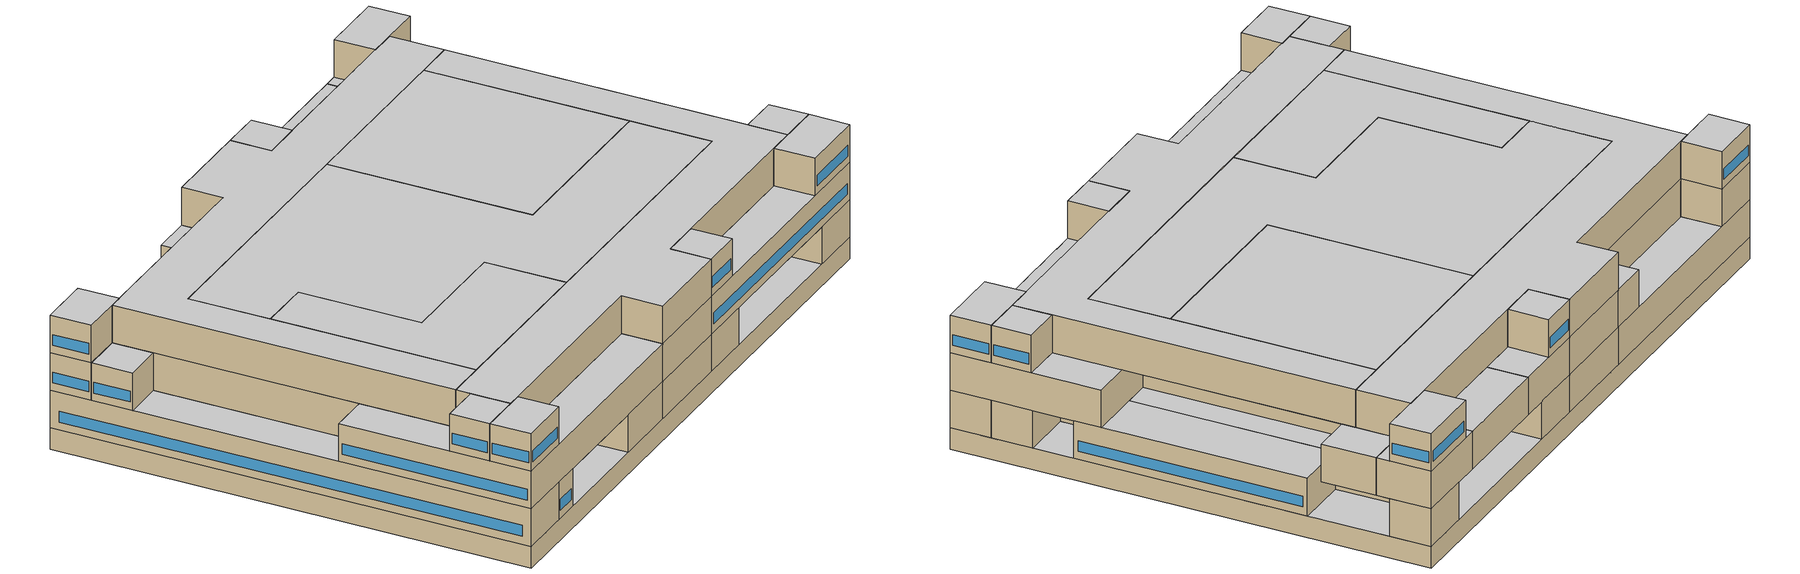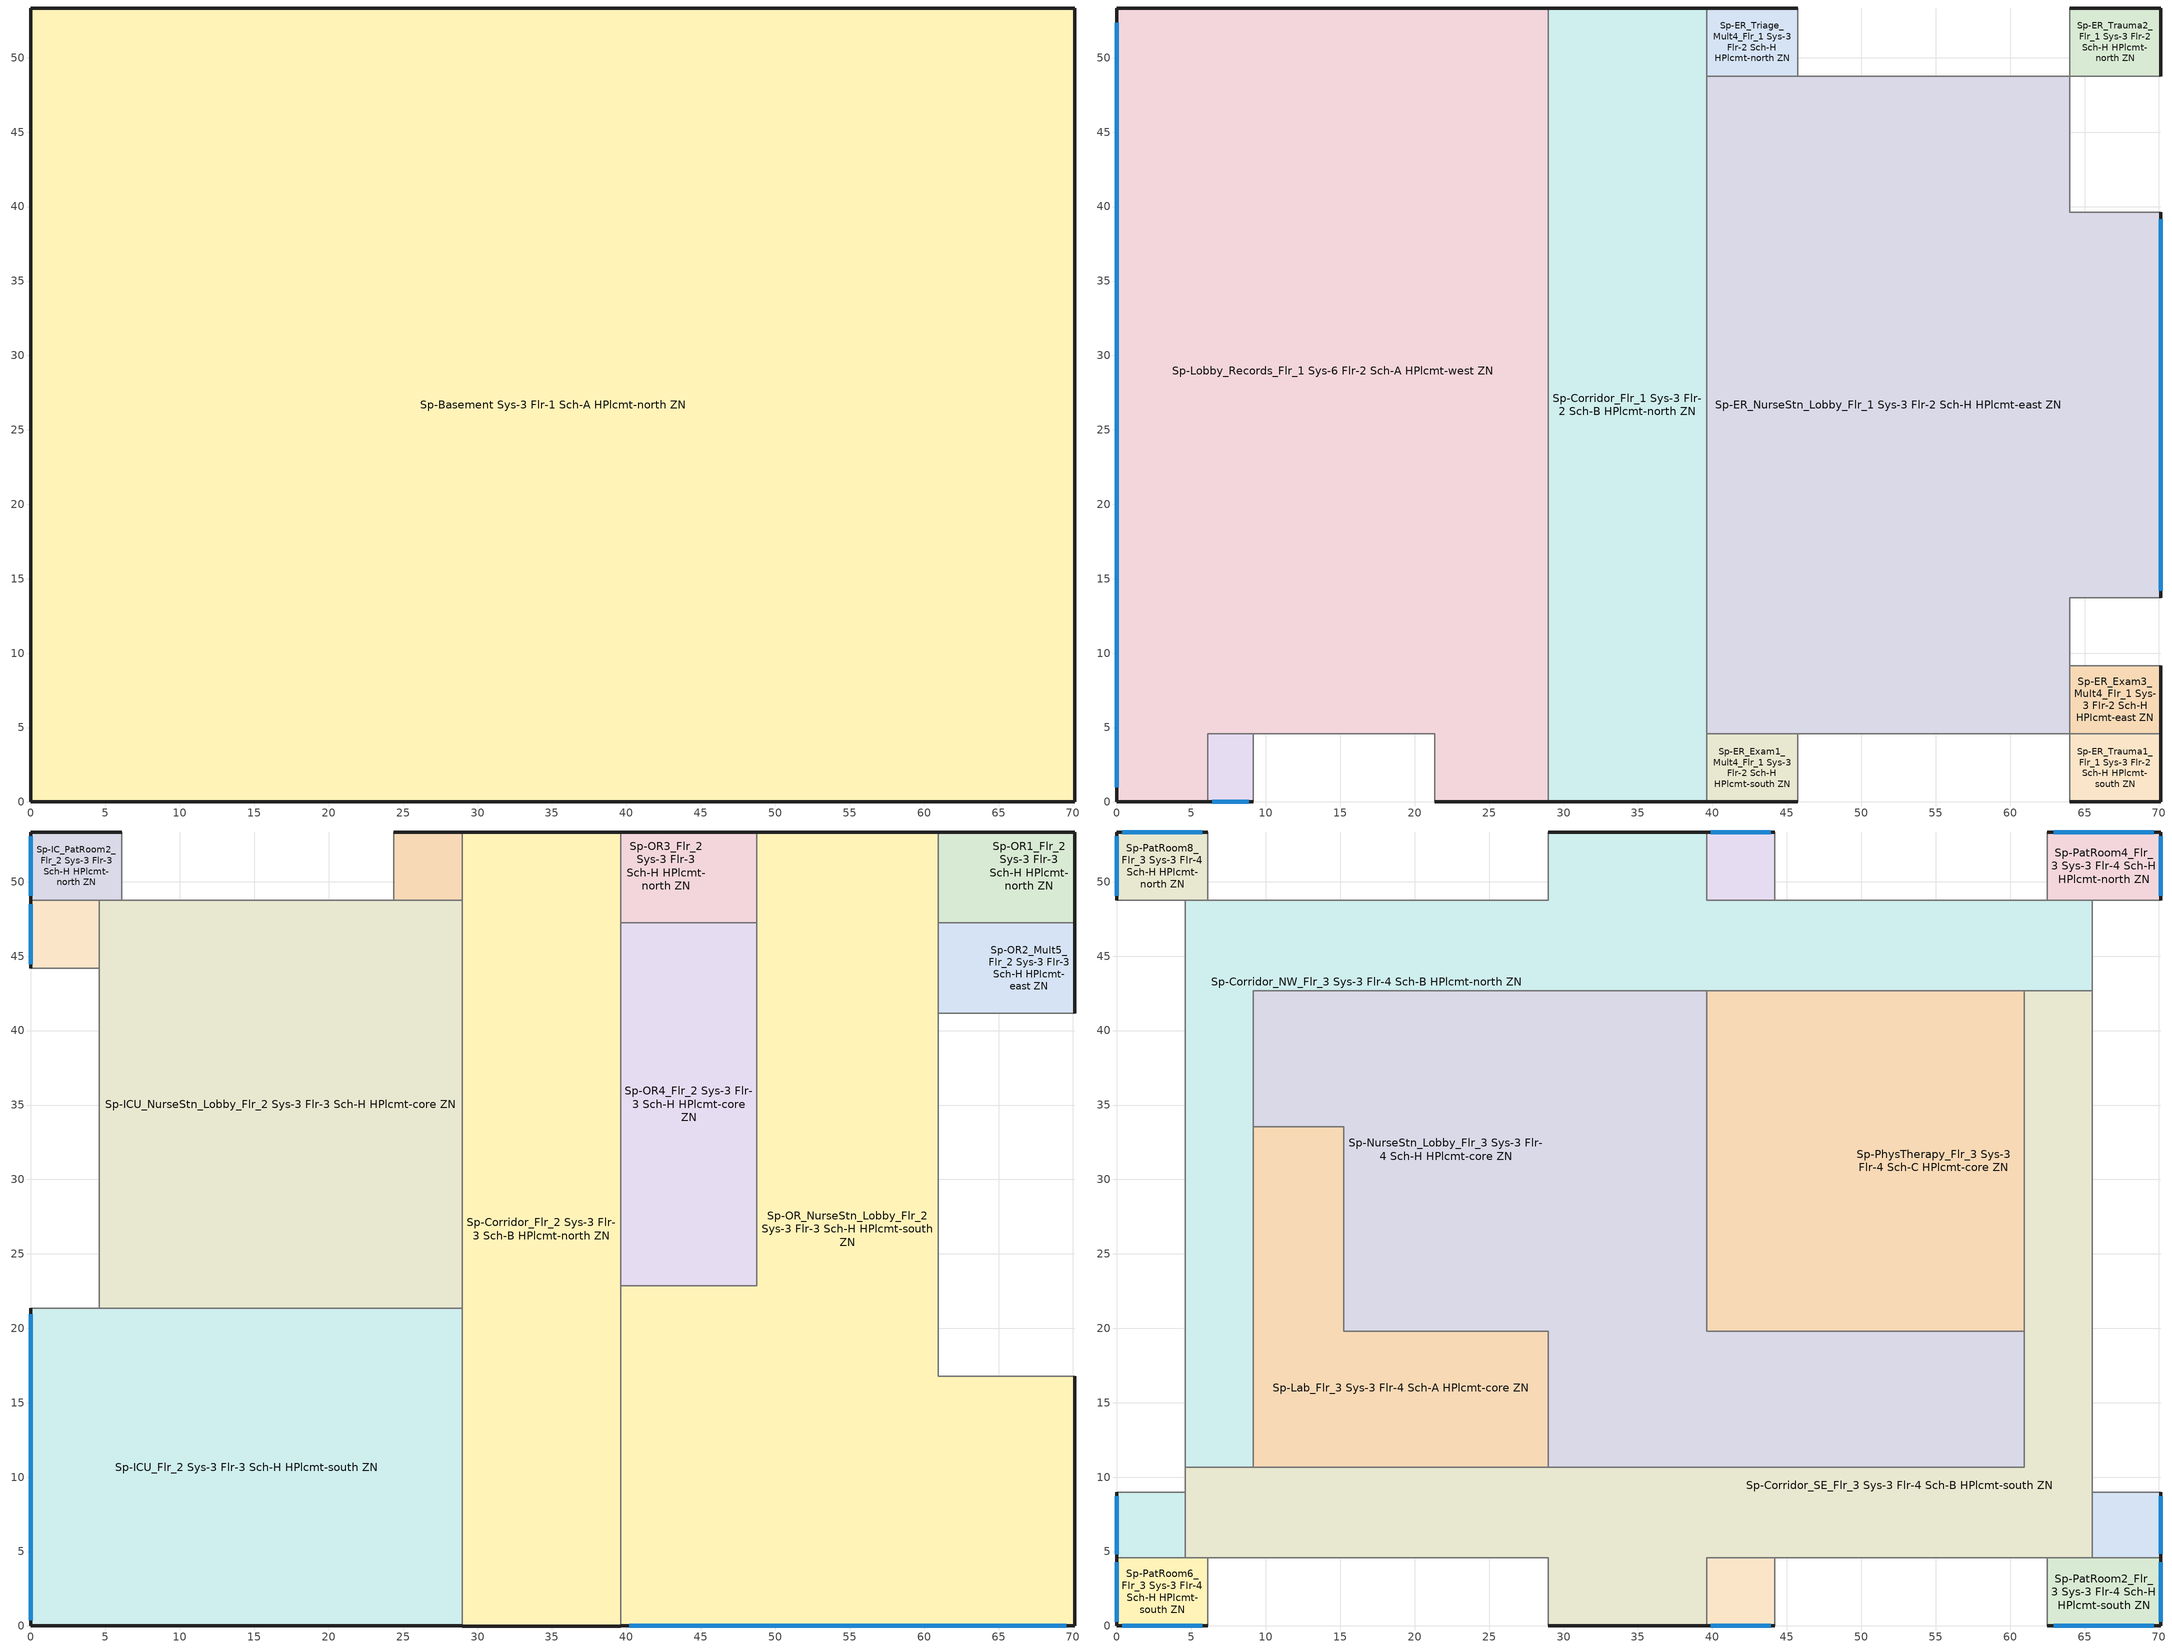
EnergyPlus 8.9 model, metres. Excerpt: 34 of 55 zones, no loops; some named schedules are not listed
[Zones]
Sp-Basement Sys-3 Flr-1 Sch-A HPlcmt-north ZN
 floor ground (BTAP-Grnd-Floor-Mass:U-0.757): 70.1,53.34 70.1,0 0,0 0,53.34 z-2.44
 wall ground (BTAP-Grnd-Roof-Mass:U-0.568): 0,53.34 0,0 70.1,0 70.1,53.34 0,53.34 z-2.44:0
 ceiling adiabatic (BTAP-Int-Wall): 70.1,39.62 70.1,48.77 64.01,48.77 64.01,39.62 z0; 64.01,0 64.01,4.57 45.72,4.57 45.72,0 z0; 64.01,48.77 64.01,53.34 45.72,53.34 45.72,48.77 z0; 21.34,0 21.34,4.57 9.14,4.57 9.14,0 z0; 9.14,0 9.14,4.57 6.1,4.57 6.1,0 z0; 70.1,4.57 70.1,9.14 64.01,9.14 64.01,4.57 z0; 70.1,9.14 70.1,13.72 64.01,13.72 64.01,9.14 z0; 45.72,0 45.72,4.57 39.62,4.57 39.62,0 z0; 45.72,48.77 45.72,53.34 39.62,53.34 39.62,48.77 z0
Sp-Corridor_Flr_1 Sys-3 Flr-2 Sch-B HPlcmt-north ZN
 floor to Sp-Basement Sys-3 Flr-1 Sch-A HPlcmt-north ZN (BTAP-Int-Floor): 39.62,53.34 39.62,0 28.96,0 28.96,53.34 z0
 wall outside (BTAP-Ext-Wall-Mass:U-0.315): 28.96,0 39.62,0 / 39.62,53.34 28.96,53.34 z0:4.27
 wall to Sp-Lobby_Records_Flr_1 Sys-6 Flr-2 Sch-A HPlcmt-west ZN (BTAP-Int-Wall): 28.96,53.34 28.96,0 z0:4.27
 wall adiabatic (BTAP-Int-Wall): 39.62,48.77 39.62,53.34 / 39.62,0 39.62,4.57 z0:4.27
 wall to Sp-ER_NurseStn_Lobby_Flr_1 Sys-3 Flr-2 Sch-H HPlcmt-east ZN (BTAP-Int-Wall): 39.62,4.57 39.62,48.77 z0:4.27
Sp-ER_Exam1_Mult4_Flr_1 Sys-3 Flr-2 Sch-H HPlcmt-south ZN
 floor adiabatic (BTAP-Int-Wall): 45.72,4.57 45.72,0 39.62,0 39.62,4.57 z0
 wall outside (BTAP-Ext-Wall-Mass:U-0.315): 39.62,0 45.72,0 z0:4.27
 wall adiabatic (BTAP-Int-Wall): 45.72,0 45.72,4.57 39.62,4.57 39.62,0 z0:4.27
 ceiling adiabatic (BTAP-Int-Wall): 45.72,0 45.72,4.57 39.62,4.57 39.62,0 z4.27
Sp-ER_Exam3_Mult4_Flr_1 Sys-3 Flr-2 Sch-H HPlcmt-east ZN
 floor adiabatic (BTAP-Int-Wall): 70.1,9.14 70.1,4.57 64.01,4.57 64.01,9.14 z0
 wall outside (BTAP-Ext-Wall-Mass:U-0.315): 70.1,4.57 70.1,9.14 z0:4.27
 wall adiabatic (BTAP-Int-Wall): 70.1,9.14 64.01,9.14 64.01,4.57 70.1,4.57 z0:4.27
 ceiling adiabatic (BTAP-Int-Wall): 70.1,4.57 70.1,9.14 64.01,9.14 64.01,4.57 z4.27
Sp-ER_NurseStn_Lobby_Flr_1 Sys-3 Flr-2 Sch-H HPlcmt-east ZN
 floor to Sp-Basement Sys-3 Flr-1 Sch-A HPlcmt-north ZN (BTAP-Int-Floor): 70.1,39.62 70.1,13.72 64.01,13.72 64.01,39.62 z0; 64.01,48.77 64.01,4.57 39.62,4.57 39.62,48.77 z0
 wall outside (BTAP-Ext-Wall-Mass:U-0.315): 70.1,13.72 70.1,39.62 z0:4.27
 wall adiabatic (BTAP-Int-Wall): 70.1,39.62 64.01,39.62 64.01,48.77 45.72,48.77 39.62,48.77 / 39.62,4.57 45.72,4.57 64.01,4.57 64.01,9.14 64.01,13.72 70.1,13.72 z0:4.27
 window (BTAP-Ext-DaylightDiffuser:U=0.240 SHGC=0.600): 70.1,14.2 70.1,39.14 z0.91:2.14
 ceiling adiabatic (BTAP-Int-Wall): 70.1,16.76 70.1,39.62 64.01,39.62 64.01,16.76 z4.27; 64.01,41.15 64.01,47.24 60.96,47.24 60.96,41.15 z4.27; 64.01,16.76 64.01,41.15 60.96,41.15 60.96,16.76 z4.27
Sp-ER_Trauma1_Flr_1 Sys-3 Flr-2 Sch-H HPlcmt-south ZN
 floor to Sp-Basement Sys-3 Flr-1 Sch-A HPlcmt-north ZN (BTAP-Int-Floor): 70.1,4.57 70.1,0 64.01,0 64.01,4.57 z0
 wall outside (BTAP-Ext-Wall-Mass:U-0.315): 64.01,0 70.1,0 70.1,4.57 z0:4.27
 wall adiabatic (BTAP-Int-Wall): 70.1,4.57 64.01,4.57 64.01,0 z0:4.27
Sp-ER_Trauma2_Flr_1 Sys-3 Flr-2 Sch-H HPlcmt-north ZN
 floor to Sp-Basement Sys-3 Flr-1 Sch-A HPlcmt-north ZN (BTAP-Int-Floor): 70.1,53.34 70.1,48.77 64.01,48.77 64.01,53.34 z0
 wall outside (BTAP-Ext-Wall-Mass:U-0.315): 70.1,48.77 70.1,53.34 64.01,53.34 z0:4.27
 wall adiabatic (BTAP-Int-Wall): 64.01,53.34 64.01,48.77 70.1,48.77 z0:4.27
Sp-ER_Triage_Mult4_Flr_1 Sys-3 Flr-2 Sch-H HPlcmt-north ZN
 floor adiabatic (BTAP-Int-Wall): 45.72,53.34 45.72,48.77 39.62,48.77 39.62,53.34 z0
 wall outside (BTAP-Ext-Wall-Mass:U-0.315): 45.72,53.34 39.62,53.34 z0:4.27
 wall adiabatic (BTAP-Int-Wall): 39.62,53.34 39.62,48.77 45.72,48.77 45.72,53.34 z0:4.27
 ceiling adiabatic (BTAP-Int-Wall): 45.72,48.77 45.72,53.34 39.62,53.34 39.62,48.77 z4.27
Sp-Lobby_Records_Flr_1 Sys-6 Flr-2 Sch-A HPlcmt-west ZN
 floor to Sp-Basement Sys-3 Flr-1 Sch-A HPlcmt-north ZN (BTAP-Int-Floor): 28.96,4.57 28.96,0 21.34,0 21.34,4.57 z0; 6.1,4.57 6.1,0 0,0 0,4.57 z0; 28.96,53.34 28.96,4.57 0,4.57 0,53.34 z0
 wall outside (BTAP-Ext-Wall-Mass:U-0.315): 28.96,53.34 0,53.34 0,0 6.1,0 / 21.34,0 28.96,0 z0:4.27
 wall adiabatic (BTAP-Int-Wall): 6.1,0 6.1,4.57 9.14,4.57 21.34,4.57 21.34,0 z0:4.27
 window (BTAP-Ext-DaylightDiffuser:U=0.240 SHGC=0.600): 0,52.34 0,1 z0.91:2.14
 ceiling adiabatic (BTAP-Int-Wall): 28.96,48.77 28.96,53.34 24.38,53.34 24.38,48.77 z4.27; 24.38,48.77 24.38,53.34 6.1,53.34 6.1,48.77 z4.27; 4.57,44.2 4.57,48.77 0,48.77 0,44.2 z4.27; 4.57,21.34 4.57,44.2 0,44.2 0,21.34 z4.27
Sp-Office1_Mult4_Flr_1 Sys-6 Flr-2 Sch-A HPlcmt-south ZN
 floor adiabatic (BTAP-Int-Wall): 9.14,4.57 9.14,0 6.1,0 6.1,4.57 z0
 wall outside (BTAP-Ext-Wall-Mass:U-0.315): 6.1,0 9.14,0 z0:4.27
 wall adiabatic (BTAP-Int-Wall): 9.14,0 9.14,4.57 6.1,4.57 6.1,0 z0:4.27
 window (BTAP-Ext-DaylightDiffuser:U=0.240 SHGC=0.600): 6.41,0 8.84,0 z0.91:2.14
 ceiling adiabatic (BTAP-Int-Wall): 9.14,0 9.14,4.57 6.1,4.57 6.1,0 z4.27
Sp-Corridor_Flr_2 Sys-3 Flr-3 Sch-B HPlcmt-north ZN
 floor to Sp-Corridor_Flr_1 Sys-3 Flr-2 Sch-B HPlcmt-north ZN (BTAP-Int-Floor): 39.62,53.34 39.62,0 28.96,0 28.96,53.34 z4.27
 wall outside (BTAP-Ext-Wall-Mass:U-0.315): 39.62,53.34 28.96,53.34 / 28.96,0 39.62,0 z4.27:8.53
 wall adiabatic (BTAP-Int-Wall): 28.96,53.34 28.96,48.77 z4.27:8.53
 wall to Sp-OR3_Flr_2 Sys-3 Flr-3 Sch-H HPlcmt-north ZN (BTAP-Int-Wall): 39.62,47.24 39.62,53.34 z4.27:8.53
 wall to Sp-OR4_Flr_2 Sys-3 Flr-3 Sch-H HPlcmt-core ZN (BTAP-Int-Wall): 39.62,22.86 39.62,47.24 z4.27:8.53
 wall to Sp-OR_NurseStn_Lobby_Flr_2 Sys-3 Flr-3 Sch-H HPlcmt-south ZN (BTAP-Int-Wall): 39.62,0 39.62,22.86 z4.27:8.53
 wall to Sp-ICU_Flr_2 Sys-3 Flr-3 Sch-H HPlcmt-south ZN (BTAP-Int-Wall): 28.96,21.34 28.96,0 z4.27:8.53
 wall to Sp-ICU_NurseStn_Lobby_Flr_2 Sys-3 Flr-3 Sch-H HPlcmt-core ZN (BTAP-Int-Wall): 28.96,48.77 28.96,21.34 z4.27:8.53
Sp-ICU_Flr_2 Sys-3 Flr-3 Sch-H HPlcmt-south ZN
 floor adiabatic (BTAP-Int-Wall): 9.14,4.57 9.14,0 6.1,0 6.1,4.57 z4.27; 21.34,4.57 21.34,0 9.14,0 9.14,4.57 z4.27
 floor to Sp-Lobby_Records_Flr_1 Sys-6 Flr-2 Sch-A HPlcmt-west ZN (BTAP-Int-Floor): 28.96,21.34 28.96,0 21.34,0 21.34,4.57 6.1,4.57 6.1,0 0,0 0,21.34 z4.27
 wall outside (BTAP-Ext-Wall-Mass:U-0.315): 0,21.34 0,0 28.96,0 z4.27:8.53
 wall adiabatic (BTAP-Int-Wall): 4.57,21.34 0,21.34 z4.27:8.53
 wall to Sp-ICU_NurseStn_Lobby_Flr_2 Sys-3 Flr-3 Sch-H HPlcmt-core ZN (BTAP-Int-Wall): 28.96,21.34 4.57,21.34 z4.27:8.53
 window (BTAP-Ext-DaylightDiffuser:U=0.240 SHGC=0.600): 0,20.94 0,0.4 z5.18:6.4
 ceiling adiabatic (BTAP-Int-Wall): 28.96,0 28.96,4.57 6.1,4.57 6.1,0 z8.53; 4.57,4.57 4.57,8.99 0,8.99 0,4.57 z8.53; 4.57,8.99 4.57,21.34 0,21.34 0,8.99 z8.53
Sp-ICU_NurseStn_Lobby_Flr_2 Sys-3 Flr-3 Sch-H HPlcmt-core ZN
 floor to Sp-Lobby_Records_Flr_1 Sys-6 Flr-2 Sch-A HPlcmt-west ZN (BTAP-Int-Floor): 28.96,48.77 28.96,21.34 4.57,21.34 4.57,48.77 z4.27
 wall adiabatic (BTAP-Int-Wall): 4.57,48.77 4.57,44.2 4.57,21.34 / 28.96,48.77 24.38,48.77 6.1,48.77 z4.27:8.53
 wall to Sp-IC_PatRoom2_Flr_2 Sys-3 Flr-3 Sch-H HPlcmt-north ZN (BTAP-Int-Wall): 6.1,48.77 4.57,48.77 z4.27:8.53
Sp-IC_PatRoom1_Mult5_Flr_2 Sys-3 Flr-3 Sch-H HPlcmt-north ZN
 floor adiabatic (BTAP-Int-Wall): 28.96,53.34 28.96,48.77 24.38,48.77 24.38,53.34 z4.27
 wall outside (BTAP-Ext-Wall-Mass:U-0.315): 28.96,53.34 24.38,53.34 z4.27:8.53
 wall adiabatic (BTAP-Int-Wall): 24.38,53.34 24.38,48.77 28.96,48.77 28.96,53.34 z4.27:8.53
 ceiling adiabatic (BTAP-Int-Wall): 28.96,48.77 28.96,53.34 24.38,53.34 24.38,48.77 z8.53
Sp-IC_PatRoom2_Flr_2 Sys-3 Flr-3 Sch-H HPlcmt-north ZN
 floor to Sp-Lobby_Records_Flr_1 Sys-6 Flr-2 Sch-A HPlcmt-west ZN (BTAP-Int-Floor): 6.1,53.34 6.1,48.77 0,48.77 0,53.34 z4.27
 wall outside (BTAP-Ext-Wall-Mass:U-0.315): 6.1,53.34 0,53.34 0,48.77 z4.27:8.53
 wall adiabatic (BTAP-Int-Wall): 6.1,48.77 6.1,53.34 / 0,48.77 4.57,48.77 z4.27:8.53
 window (BTAP-Ext-DaylightDiffuser:U=0.240 SHGC=0.600): 0,53.07 0,49.04 z5.18:6.4
Sp-IC_PatRoom3_Mult6_Flr_2 Sys-3 Flr-3 Sch-H HPlcmt-west ZN
 floor adiabatic (BTAP-Int-Wall): 4.57,48.77 4.57,44.2 0,44.2 0,48.77 z4.27
 wall outside (BTAP-Ext-Wall-Mass:U-0.315): 0,48.77 0,44.2 z4.27:8.53
 wall adiabatic (BTAP-Int-Wall): 0,44.2 4.57,44.2 4.57,48.77 0,48.77 z4.27:8.53
 window (BTAP-Ext-DaylightDiffuser:U=0.240 SHGC=0.600): 0,48.49 0,44.47 z5.18:6.4
 ceiling adiabatic (BTAP-Int-Wall): 4.57,44.2 4.57,48.77 0,48.77 0,44.2 z8.53
Sp-OR1_Flr_2 Sys-3 Flr-3 Sch-H HPlcmt-north ZN
 floor to Sp-ER_Trauma2_Flr_1 Sys-3 Flr-2 Sch-H HPlcmt-north ZN (BTAP-Int-Floor): 70.1,53.34 70.1,48.77 64.01,48.77 64.01,53.34 z4.27
 floor adiabatic (BTAP-Int-Wall): 70.1,48.77 70.1,47.24 64.01,47.24 64.01,48.77 z4.27; 64.01,53.34 64.01,48.77 60.96,48.77 60.96,53.34 z4.27
 floor to Sp-ER_NurseStn_Lobby_Flr_1 Sys-3 Flr-2 Sch-H HPlcmt-east ZN (BTAP-Int-Floor): 64.01,48.77 64.01,47.24 60.96,47.24 60.96,48.77 z4.27
 wall outside (BTAP-Ext-Wall-Mass:U-0.315): 70.1,47.24 70.1,53.34 60.96,53.34 z4.27:8.53
 wall adiabatic (BTAP-Int-Wall): 60.96,47.24 70.1,47.24 z4.27:8.53
 wall to Sp-OR_NurseStn_Lobby_Flr_2 Sys-3 Flr-3 Sch-H HPlcmt-south ZN (BTAP-Int-Wall): 60.96,53.34 60.96,47.24 z4.27:8.53
 ceiling adiabatic (BTAP-Int-Wall): 70.1,47.24 70.1,48.77 65.53,48.77 65.53,47.24 z8.53; 62.48,48.77 62.48,53.34 60.96,53.34 60.96,48.77 z8.53
Sp-OR2_Mult5_Flr_2 Sys-3 Flr-3 Sch-H HPlcmt-east ZN
 floor adiabatic (BTAP-Int-Wall): 64.01,47.24 64.01,41.15 60.96,41.15 60.96,47.24 z4.27; 70.1,47.24 70.1,41.15 64.01,41.15 64.01,47.24 z4.27
 wall outside (BTAP-Ext-Wall-Mass:U-0.315): 70.1,41.15 70.1,47.24 z4.27:8.53
 wall adiabatic (BTAP-Int-Wall): 70.1,47.24 60.96,47.24 60.96,41.15 70.1,41.15 z4.27:8.53
 ceiling adiabatic (BTAP-Int-Wall): 70.1,41.15 70.1,47.24 65.53,47.24 65.53,41.15 z8.53; 65.53,41.15 65.53,42.67 60.96,42.67 60.96,41.15 z8.53; 65.53,42.67 65.53,47.24 60.96,47.24 60.96,42.67 z8.53
Sp-OR3_Flr_2 Sys-3 Flr-3 Sch-H HPlcmt-north ZN
 floor adiabatic (BTAP-Int-Wall): 48.77,53.34 48.77,48.77 45.72,48.77 45.72,53.34 z4.27; 45.72,53.34 45.72,48.77 39.62,48.77 39.62,53.34 z4.27
 floor to Sp-ER_NurseStn_Lobby_Flr_1 Sys-3 Flr-2 Sch-H HPlcmt-east ZN (BTAP-Int-Floor): 48.77,48.77 48.77,47.24 39.62,47.24 39.62,48.77 z4.27
 wall outside (BTAP-Ext-Wall-Mass:U-0.315): 48.77,53.34 39.62,53.34 z4.27:8.53
 wall to Sp-OR_NurseStn_Lobby_Flr_2 Sys-3 Flr-3 Sch-H HPlcmt-south ZN (BTAP-Int-Wall): 48.77,47.24 48.77,53.34 z4.27:8.53
 wall to Sp-OR4_Flr_2 Sys-3 Flr-3 Sch-H HPlcmt-core ZN (BTAP-Int-Wall): 39.62,47.24 48.77,47.24 z4.27:8.53
 ceiling adiabatic (BTAP-Int-Wall): 44.2,48.77 44.2,53.34 39.62,53.34 39.62,48.77 z8.53; 48.77,48.77 48.77,53.34 44.2,53.34 44.2,48.77 z8.53
Sp-OR4_Flr_2 Sys-3 Flr-3 Sch-H HPlcmt-core ZN
 floor to Sp-ER_NurseStn_Lobby_Flr_1 Sys-3 Flr-2 Sch-H HPlcmt-east ZN (BTAP-Int-Floor): 48.77,47.24 48.77,22.86 39.62,22.86 39.62,47.24 z4.27
 wall to Sp-OR_NurseStn_Lobby_Flr_2 Sys-3 Flr-3 Sch-H HPlcmt-south ZN (BTAP-Int-Wall): 39.62,22.86 48.77,22.86 48.77,47.24 z4.27:8.53
Sp-OR_NurseStn_Lobby_Flr_2 Sys-3 Flr-3 Sch-H HPlcmt-south ZN
 floor adiabatic (BTAP-Int-Wall): 45.72,4.57 45.72,0 39.62,0 39.62,4.57 z4.27; 60.96,53.34 60.96,48.77 48.77,48.77 48.77,53.34 z4.27; 64.01,4.57 64.01,0 45.72,0 45.72,4.57 z4.27; 70.1,9.14 70.1,4.57 64.01,4.57 64.01,9.14 z4.27; 70.1,13.72 70.1,9.14 64.01,9.14 64.01,13.72 z4.27
 floor to Sp-ER_Trauma1_Flr_1 Sys-3 Flr-2 Sch-H HPlcmt-south ZN (BTAP-Int-Floor): 70.1,4.57 70.1,0 64.01,0 64.01,4.57 z4.27
 floor to Sp-ER_NurseStn_Lobby_Flr_1 Sys-3 Flr-2 Sch-H HPlcmt-east ZN (BTAP-Int-Floor): 70.1,16.76 70.1,13.72 64.01,13.72 64.01,16.76 z4.27; 48.77,22.86 48.77,4.57 39.62,4.57 39.62,22.86 z4.27; 64.01,16.76 64.01,4.57 60.96,4.57 60.96,16.76 z4.27; 60.96,48.77 60.96,4.57 48.77,4.57 48.77,48.77 z4.27
 wall outside (BTAP-Ext-Wall-Mass:U-0.315): 39.62,0 70.1,0 70.1,16.76 / 60.96,53.34 48.77,53.34 z4.27:8.53
 wall adiabatic (BTAP-Int-Wall): 70.1,16.76 60.96,16.76 60.96,41.15 60.96,47.24 z4.27:8.53
 window (BTAP-Ext-DaylightDiffuser:U=0.240 SHGC=0.600): 40.2,0 69.53,0 z5.18:6.4
 ceiling adiabatic (BTAP-Int-Wall): 44.2,0 44.2,4.57 39.62,4.57 39.62,0 z8.53; 62.48,0 62.48,4.57 44.2,4.57 44.2,0 z8.53; 70.1,4.57 70.1,8.99 65.53,8.99 65.53,4.57 z8.53; 60.96,48.77 60.96,53.34 48.77,53.34 48.77,48.77 z8.53; 70.1,8.99 70.1,16.76 65.53,16.76 65.53,8.99 z8.53
Sp-Corridor_NW_Flr_3 Sys-3 Flr-4 Sch-B HPlcmt-north ZN
 floor to Sp-Corridor_Flr_2 Sys-3 Flr-3 Sch-B HPlcmt-north ZN (BTAP-Int-Floor): 39.62,53.34 39.62,42.67 28.96,42.67 28.96,53.34 z8.53
 floor to Sp-OR_NurseStn_Lobby_Flr_2 Sys-3 Flr-3 Sch-H HPlcmt-south ZN (BTAP-Int-Floor): 60.96,48.77 60.96,42.67 48.77,42.67 48.77,48.77 z8.53
 floor to Sp-ICU_Flr_2 Sys-3 Flr-3 Sch-H HPlcmt-south ZN (BTAP-Int-Floor): 9.14,21.34 9.14,10.67 4.57,10.67 4.57,21.34 z8.53
 floor to Sp-OR1_Flr_2 Sys-3 Flr-3 Sch-H HPlcmt-north ZN (BTAP-Int-Floor): 65.53,48.77 65.53,47.24 60.96,47.24 60.96,48.77 z8.53
 floor to Sp-OR4_Flr_2 Sys-3 Flr-3 Sch-H HPlcmt-core ZN (BTAP-Int-Floor): 48.77,47.24 48.77,42.67 39.62,42.67 39.62,47.24 z8.53
 floor adiabatic (BTAP-Int-Wall): 65.53,47.24 65.53,42.67 60.96,42.67 60.96,47.24 z8.53
 floor to Sp-ICU_NurseStn_Lobby_Flr_2 Sys-3 Flr-3 Sch-H HPlcmt-core ZN (BTAP-Int-Floor): 28.96,48.77 28.96,42.67 9.14,42.67 9.14,21.34 4.57,21.34 4.57,48.77 z8.53
 floor to Sp-OR3_Flr_2 Sys-3 Flr-3 Sch-H HPlcmt-north ZN (BTAP-Int-Floor): 48.77,48.77 48.77,47.24 39.62,47.24 39.62,48.77 z8.53
 wall outside (BTAP-Ext-Wall-Mass:U-0.315): 39.62,53.34 28.96,53.34 z8.53:12.8
 wall to Sp-PatRoom8_Flr_3 Sys-3 Flr-4 Sch-H HPlcmt-north ZN (BTAP-Int-Wall): 6.1,48.77 4.57,48.77 z8.53:12.8
 wall to Sp-Corridor_SE_Flr_3 Sys-3 Flr-4 Sch-B HPlcmt-south ZN (BTAP-Int-Wall): 60.96,42.67 65.53,42.67 / 4.57,10.67 9.14,10.67 z8.53:12.8
 wall to Sp-PhysTherapy_Flr_3 Sys-3 Flr-4 Sch-C HPlcmt-core ZN (BTAP-Int-Wall): 39.62,42.67 60.96,42.67 z8.53:12.8
 wall to Sp-NurseStn_Lobby_Flr_3 Sys-3 Flr-4 Sch-H HPlcmt-core ZN (BTAP-Int-Wall): 9.14,33.53 9.14,33.58 9.14,42.67 39.62,42.67 z8.53:12.8
 wall to Sp-Lab_Flr_3 Sys-3 Flr-4 Sch-A HPlcmt-core ZN (BTAP-Int-Wall): 9.14,10.67 9.14,33.53 z8.53:12.8
 wall adiabatic (BTAP-Int-Wall): 4.57,48.77 4.57,10.67 / 28.96,53.34 28.96,48.77 6.1,48.77 / 62.48,48.77 44.2,48.77 39.62,48.77 39.62,53.34 / 65.53,42.67 65.53,48.77 z8.53:12.8
 wall to Sp-PatRoom4_Flr_3 Sys-3 Flr-4 Sch-H HPlcmt-north ZN (BTAP-Int-Wall): 65.53,48.77 62.48,48.77 z8.53:12.8
 ceiling to Sp-Corridor_NW_Flr_4 Sys-3 Flr-5 Sch-B HPlcmt-north ZN (BTAP-Int-Ceiling): 9.14,10.67 9.14,42.67 65.53,42.67 65.53,48.77 39.62,48.77 39.62,53.34 28.96,53.34 28.96,48.77 4.57,48.77 4.57,10.67 z12.8
Sp-Corridor_SE_Flr_3 Sys-3 Flr-4 Sch-B HPlcmt-south ZN
 floor to Sp-OR_NurseStn_Lobby_Flr_2 Sys-3 Flr-3 Sch-H HPlcmt-south ZN (BTAP-Int-Floor): 65.53,16.76 65.53,4.57 39.62,4.57 39.62,10.67 60.96,10.67 60.96,16.76 z8.53
 floor adiabatic (BTAP-Int-Wall): 65.53,42.67 65.53,41.15 60.96,41.15 60.96,42.67 z8.53; 65.53,41.15 65.53,16.76 60.96,16.76 60.96,41.15 z8.53
 floor to Sp-ICU_Flr_2 Sys-3 Flr-3 Sch-H HPlcmt-south ZN (BTAP-Int-Floor): 28.96,10.67 28.96,4.57 4.57,4.57 4.57,10.67 z8.53
 floor to Sp-Corridor_Flr_2 Sys-3 Flr-3 Sch-B HPlcmt-north ZN (BTAP-Int-Floor): 39.62,10.67 39.62,0 28.96,0 28.96,10.67 z8.53
 wall outside (BTAP-Ext-Wall-Mass:U-0.315): 28.96,0 39.62,0 z8.53:12.8
 wall adiabatic (BTAP-Int-Wall): 39.62,0 39.62,4.57 44.2,4.57 62.48,4.57 / 65.53,4.57 65.53,8.99 65.53,42.67 / 6.1,4.57 28.96,4.57 28.96,0 / 4.57,10.67 4.57,8.99 4.57,4.57 z8.53:12.8
 wall to Sp-NurseStn_Lobby_Flr_3 Sys-3 Flr-4 Sch-H HPlcmt-core ZN (BTAP-Int-Wall): 60.96,19.81 60.96,10.67 28.96,10.67 z8.53:12.8
 wall to Sp-PhysTherapy_Flr_3 Sys-3 Flr-4 Sch-C HPlcmt-core ZN (BTAP-Int-Wall): 60.96,42.67 60.96,19.81 z8.53:12.8
 wall to Sp-PatRoom2_Flr_3 Sys-3 Flr-4 Sch-H HPlcmt-south ZN (BTAP-Int-Wall): 62.48,4.57 65.53,4.57 z8.53:12.8
 wall to Sp-PatRoom6_Flr_3 Sys-3 Flr-4 Sch-H HPlcmt-south ZN (BTAP-Int-Wall): 4.57,4.57 6.1,4.57 z8.53:12.8
 wall to Sp-Lab_Flr_3 Sys-3 Flr-4 Sch-A HPlcmt-core ZN (BTAP-Int-Wall): 28.96,10.67 9.14,10.67 z8.53:12.8
 ceiling to Sp-Corridor_SE_Flr_4 Sys-3 Flr-5 Sch-B HPlcmt-south ZN (BTAP-Int-Ceiling): 39.62,0 39.62,4.57 65.53,4.57 65.53,42.67 60.96,42.67 60.96,10.67 4.57,10.67 4.57,4.57 28.96,4.57 28.96,0 z12.8
Sp-Lab_Flr_3 Sys-3 Flr-4 Sch-A HPlcmt-core ZN
 floor to Sp-ICU_Flr_2 Sys-3 Flr-3 Sch-H HPlcmt-south ZN (BTAP-Int-Floor): 15.24,21.34 15.24,19.81 28.96,19.81 28.96,10.67 9.14,10.67 9.14,21.34 z8.53
 floor to Sp-ICU_NurseStn_Lobby_Flr_2 Sys-3 Flr-3 Sch-H HPlcmt-core ZN (BTAP-Int-Floor): 15.24,33.53 15.24,21.34 9.14,21.34 9.14,33.53 z8.53
 wall to Sp-NurseStn_Lobby_Flr_3 Sys-3 Flr-4 Sch-H HPlcmt-core ZN (BTAP-Int-Wall): 28.96,10.67 28.96,19.81 15.24,19.81 15.24,33.53 9.14,33.53 z8.53:12.8
 ceiling to Sp-Lab_Flr_4 Sys-3 Flr-5 Sch-A HPlcmt-core ZN (BTAP-Int-Ceiling): 28.96,10.67 28.96,19.81 15.24,19.81 15.24,33.53 9.14,33.53 9.14,10.67 z12.8
Sp-NurseStn_Lobby_Flr_3 Sys-3 Flr-4 Sch-H HPlcmt-core ZN
 floor to Sp-OR_NurseStn_Lobby_Flr_2 Sys-3 Flr-3 Sch-H HPlcmt-south ZN (BTAP-Int-Floor): 60.96,19.81 60.96,10.67 39.62,10.67 39.62,19.81 z8.53
 floor to Sp-ICU_Flr_2 Sys-3 Flr-3 Sch-H HPlcmt-south ZN (BTAP-Int-Floor): 28.96,21.34 28.96,19.81 15.24,19.81 15.24,21.34 z8.53
 floor to Sp-Corridor_Flr_2 Sys-3 Flr-3 Sch-B HPlcmt-north ZN (BTAP-Int-Floor): 39.62,42.67 39.62,10.67 28.96,10.67 28.96,42.67 z8.53
 floor to Sp-ICU_NurseStn_Lobby_Flr_2 Sys-3 Flr-3 Sch-H HPlcmt-core ZN (BTAP-Int-Floor): 28.96,42.67 28.96,21.34 15.24,21.34 15.24,33.53 9.14,33.53 9.14,42.67 z8.53
 wall to Sp-PhysTherapy_Flr_3 Sys-3 Flr-4 Sch-C HPlcmt-core ZN (BTAP-Int-Wall): 60.96,19.81 39.62,19.81 39.62,42.67 z8.53:12.8
 ceiling to Sp-NurseStn_Lobby_Flr_4 Sys-3 Flr-5 Sch-H HPlcmt-core ZN (BTAP-Int-Ceiling): 60.96,10.67 60.96,19.81 39.62,19.81 39.62,42.67 9.14,42.67 9.14,33.53 15.24,33.53 15.24,19.81 28.96,19.81 28.96,10.67 z12.8
Sp-PatRoom1_Mult10_Flr_3 Sys-3 Flr-4 Sch-H HPlcmt-south ZN
 floor adiabatic (BTAP-Int-Wall): 44.2,4.57 44.2,0 39.62,0 39.62,4.57 z8.53
 wall outside (BTAP-Ext-Wall-Mass:U-0.315): 39.62,0 44.2,0 z8.53:12.8
 wall adiabatic (BTAP-Int-Wall): 44.2,0 44.2,4.57 39.62,4.57 39.62,0 z8.53:12.8
 window (BTAP-Ext-DaylightDiffuser:U=0.240 SHGC=0.600): 39.9,0 43.92,0 z9.45:10.67
 ceiling adiabatic (BTAP-Int-Wall): 44.2,0 44.2,4.57 39.62,4.57 39.62,0 z12.8
Sp-PatRoom2_Flr_3 Sys-3 Flr-4 Sch-H HPlcmt-south ZN
 floor to Sp-OR_NurseStn_Lobby_Flr_2 Sys-3 Flr-3 Sch-H HPlcmt-south ZN (BTAP-Int-Floor): 70.1,4.57 70.1,0 62.48,0 62.48,4.57 z8.53
 wall outside (BTAP-Ext-Wall-Mass:U-0.315): 62.48,0 70.1,0 70.1,4.57 z8.53:12.8
 wall adiabatic (BTAP-Int-Wall): 62.48,4.57 62.48,0 / 70.1,4.57 65.53,4.57 z8.53:12.8
 window (BTAP-Ext-DaylightDiffuser:U=0.240 SHGC=0.600): 70.1,0.27 70.1,4.3 / 62.94,0 69.65,0 z9.45:10.67
 ceiling to Sp-PatRoom2_Flr_4 Sys-3 Flr-5 Sch-H HPlcmt-south ZN (BTAP-Int-Ceiling): 70.1,0 70.1,4.57 62.48,4.57 62.48,0 z12.8
Sp-PatRoom3_Mult10_Flr_3 Sys-3 Flr-4 Sch-H HPlcmt-east ZN
 floor adiabatic (BTAP-Int-Wall): 70.1,8.99 70.1,4.57 65.53,4.57 65.53,8.99 z8.53
 wall outside (BTAP-Ext-Wall-Mass:U-0.315): 70.1,4.57 70.1,8.99 z8.53:12.8
 wall adiabatic (BTAP-Int-Wall): 70.1,8.99 65.53,8.99 65.53,4.57 70.1,4.57 z8.53:12.8
 window (BTAP-Ext-DaylightDiffuser:U=0.240 SHGC=0.600): 70.1,4.84 70.1,8.73 z9.45:10.67
 ceiling adiabatic (BTAP-Int-Wall): 70.1,4.57 70.1,8.99 65.53,8.99 65.53,4.57 z12.8
Sp-PatRoom4_Flr_3 Sys-3 Flr-4 Sch-H HPlcmt-north ZN
 floor to Sp-OR1_Flr_2 Sys-3 Flr-3 Sch-H HPlcmt-north ZN (BTAP-Int-Floor): 70.1,53.34 70.1,48.77 62.48,48.77 62.48,53.34 z8.53
 wall outside (BTAP-Ext-Wall-Mass:U-0.315): 70.1,48.77 70.1,53.34 62.48,53.34 z8.53:12.8
 wall adiabatic (BTAP-Int-Wall): 65.53,48.77 70.1,48.77 / 62.48,53.34 62.48,48.77 z8.53:12.8
 window (BTAP-Ext-DaylightDiffuser:U=0.240 SHGC=0.600): 69.65,53.34 62.94,53.34 / 70.1,49.04 70.1,53.07 z9.45:10.67
 ceiling to Sp-PatRoom4_Flr_4 Sys-3 Flr-5 Sch-H HPlcmt-north ZN (BTAP-Int-Ceiling): 70.1,48.77 70.1,53.34 62.48,53.34 62.48,48.77 z12.8
Sp-PatRoom5_Mult10_Flr_3 Sys-3 Flr-4 Sch-H HPlcmt-north ZN
 floor adiabatic (BTAP-Int-Wall): 44.2,53.34 44.2,48.77 39.62,48.77 39.62,53.34 z8.53
 wall outside (BTAP-Ext-Wall-Mass:U-0.315): 44.2,53.34 39.62,53.34 z8.53:12.8
 wall adiabatic (BTAP-Int-Wall): 39.62,53.34 39.62,48.77 44.2,48.77 44.2,53.34 z8.53:12.8
 window (BTAP-Ext-DaylightDiffuser:U=0.240 SHGC=0.600): 43.92,53.34 39.9,53.34 z9.45:10.67
 ceiling adiabatic (BTAP-Int-Wall): 44.2,48.77 44.2,53.34 39.62,53.34 39.62,48.77 z12.8
Sp-PatRoom6_Flr_3 Sys-3 Flr-4 Sch-H HPlcmt-south ZN
 floor to Sp-ICU_Flr_2 Sys-3 Flr-3 Sch-H HPlcmt-south ZN (BTAP-Int-Floor): 6.1,4.57 6.1,0 0,0 0,4.57 z8.53
 wall outside (BTAP-Ext-Wall-Mass:U-0.315): 0,4.57 0,0 6.1,0 z8.53:12.8
 wall adiabatic (BTAP-Int-Wall): 4.57,4.57 0,4.57 / 6.1,0 6.1,4.57 z8.53:12.8
 window (BTAP-Ext-DaylightDiffuser:U=0.240 SHGC=0.600): 0.37,0 5.73,0 / 0,4.3 0,0.27 z9.45:10.67
 ceiling to Sp-PatRoom6_Flr_4 Sys-3 Flr-5 Sch-H HPlcmt-south ZN (BTAP-Int-Ceiling): 6.1,0 6.1,4.57 0,4.57 0,0 z12.8
Sp-PatRoom7_Mult10_Flr_3 Sys-3 Flr-4 Sch-H HPlcmt-west ZN
 floor adiabatic (BTAP-Int-Wall): 4.57,8.99 4.57,4.57 0,4.57 0,8.99 z8.53
 wall outside (BTAP-Ext-Wall-Mass:U-0.315): 0,8.99 0,4.57 z8.53:12.8
 wall adiabatic (BTAP-Int-Wall): 0,4.57 4.57,4.57 4.57,8.99 0,8.99 z8.53:12.8
 window (BTAP-Ext-DaylightDiffuser:U=0.240 SHGC=0.600): 0,8.73 0,4.84 z9.45:10.67
 ceiling adiabatic (BTAP-Int-Wall): 4.57,4.57 4.57,8.99 0,8.99 0,4.57 z12.8
Sp-PatRoom8_Flr_3 Sys-3 Flr-4 Sch-H HPlcmt-north ZN
 floor to Sp-IC_PatRoom2_Flr_2 Sys-3 Flr-3 Sch-H HPlcmt-north ZN (BTAP-Int-Floor): 6.1,53.34 6.1,48.77 0,48.77 0,53.34 z8.53
 wall outside (BTAP-Ext-Wall-Mass:U-0.315): 6.1,53.34 0,53.34 0,48.77 z8.53:12.8
 wall adiabatic (BTAP-Int-Wall): 6.1,48.77 6.1,53.34 / 0,48.77 4.57,48.77 z8.53:12.8
 window (BTAP-Ext-DaylightDiffuser:U=0.240 SHGC=0.600): 5.73,53.34 0.37,53.34 / 0,53.07 0,49.04 z9.45:10.67
 ceiling to Sp-PatRoom8_Flr_4 Sys-3 Flr-5 Sch-H HPlcmt-north ZN (BTAP-Int-Ceiling): 6.1,48.77 6.1,53.34 0,53.34 0,48.77 z12.8
Sp-PhysTherapy_Flr_3 Sys-3 Flr-4 Sch-C HPlcmt-core ZN
 floor to Sp-OR_NurseStn_Lobby_Flr_2 Sys-3 Flr-3 Sch-H HPlcmt-south ZN (BTAP-Int-Floor): 60.96,42.67 60.96,19.81 39.62,19.81 39.62,22.86 48.77,22.86 48.77,42.67 z8.53
 floor to Sp-OR4_Flr_2 Sys-3 Flr-3 Sch-H HPlcmt-core ZN (BTAP-Int-Floor): 48.77,42.67 48.77,22.86 39.62,22.86 39.62,42.67 z8.53
 ceiling to Sp-Radiology_Flr_4 Sys-3 Flr-5 Sch-H HPlcmt-core ZN (BTAP-Int-Ceiling): 60.96,19.81 60.96,42.67 39.62,42.67 39.62,19.81 z12.8
[Building]
Hospital-CAN_BC_Vancouver.Intl.AP.718920_CWEC2016.epw created: 2018-09-18 16:56:11 +0000
[Site:Location]
Vancouver Intl AP_BC_CAN: Latitude {deg}=49.195; Longitude {deg}=-123.184; Time Zone {hr}=-8; Elevation {m}=4.3
[Site:GroundTemperature:BuildingSurface]
19.527, 19.502, 19.536, 19.598, 20.002, 21.64, 22.225, 22.375, 21.449, 20.121, 19.802, 19.633
[Site:WaterMainsTemperature]
Calculation Method=Correlation; Annual Average Outdoor Air Temperature {C}=10.4083; Maximum Difference In Monthly Average Outdoor Air Temperatures {deltaC}=14.1
[SizingPeriod:DesignDay] Day of Month=21; Dry-Bulb Temperature Range Modifier Type=DefaultMultipliers; Humidity Condition Type=Wetbulb; Barometric Pressure {Pa}=101273; Rain Indicator=No; Snow Indicator=No; Daylight Saving Time Indicator=No
Name | Month | Day Type | Maximum Dry-Bulb Temperature {C} | Daily Dry-Bulb Temperature Range {deltaC} | Wetbulb or DewPoint at Maximum Dry-Bulb {C} | Wind Speed {m/s} | Wind Direction {deg} | Solar Model Indicator | ASHRAE Clear Sky Optical Depth for Beam Irradiance (taub) | ASHRAE Clear Sky Optical Depth for Diffuse Irradiance (taud) | Sky Clearness
Vancouver Intl AP Ann Clg .4% Condns DB=>MWB | 7 | SummerDesignDay | 25.1 | 7.6 | 18.5 | 3.7 | 300 | ASHRAETau | 0.359 | 2.485
Vancouver Intl AP Ann Htg 99.6% Condns DB | 12 | WinterDesignDay | -6.1 | 0 | -6.1 | 3 | 100 | ASHRAEClearSky |  |  | 0
[Material] Thermal Absorptance=0.9
Name | Roughness | Thickness {m} | Conductivity {W/m-K} | Density {kg/m3} | Specific Heat {J/kg-K} | Solar Absorptance | Visible Absorptance
1/2IN Gypsum | Smooth | 0.0127 | 0.16 | 784.9 | 830 | 0.4 | 0.4
100mm Normalweight concrete floor | MediumSmooth | 0.1016 | 2.31 | 2322 | 832 | 0.7 | 0.7
1IN Stucco 1 | Smooth | 0.0253 | 0.6918 | 1858 | 837 | 0.7 | 0.92
6 in. Normalweight Concrete Floor | MediumRough | 0.1524 | 2.31 | 2322 | 832 | 0.7 | 0.7
8IN CONCRETE HW RefBldg | Rough | 0.2032 | 1.311 | 2240 | 836.8 | 0.7 | 0.7
G01 13mm gypsum board | Smooth | 0.0127 | 0.16 | 800 | 1090 | 0.7 | 0.5
[Material:NoMass] Roughness=Smooth; Thermal Absorptance=0.9; Solar Absorptance=0.7
Name | Thermal Resistance {m2-K/W} | Visible Absorptance
Typical Carpet Pad | 0.21648 | 0.8
Typical Carpet Pad 2 | 1.25503 | 0.8
Typical Carpet Pad 3 | 1.69459 | 0.8
Typical Insulation 2 | 2.90366 | 0.7
[WindowMaterial:Blind]
Window Material Blind 1: Slat Orientation=Horizontal; Slat Width {m}=0.025; Slat Separation {m}=0.01875; Slat Thickness {m}=0.001; Slat Angle {deg}=45; Slat Conductivity {W/m-K}=221; Slat Beam Solar Transmittance=0; Front Side Slat Beam Solar Reflectance=0.5; Back Side Slat Beam Solar Reflectance=0.5; Slat Diffuse Solar Transmittance=0; Front Side Slat Diffuse Solar Reflectance=0.5; Back Side Slat Diffuse Solar Reflectance=0.5; Slat Beam Visible Transmittance=0; Front Side Slat Beam Visible Reflectance=0.5; Back Side Slat Beam Visible Reflectance=0.5; Slat Diffuse Visible Transmittance=0; Front Side Slat Diffuse Visible Reflectance=0.5; Back Side Slat Diffuse Visible Reflectance=0.5; Slat Infrared Hemispherical Transmittance=0; Front Side Slat Infrared Hemispherical Emissivity=0.9; Back Side Slat Infrared Hemispherical Emissivity=0.9; Blind to Glass Distance {m}=0.05; Blind Top Opening Multiplier=0.5; Blind Bottom Opening Multiplier=0.5; Blind Left Side Opening Multiplier=0.5; Blind Right Side Opening Multiplier=0.5; Minimum Slat Angle {deg}=0; Maximum Slat Angle {deg}=180
[WindowMaterial:SimpleGlazingSystem]
SimpleGlazing:U=0.240 SHGC=0.600: U-Factor {W/m2-K}=2.4; Solar Heat Gain Coefficient=0.6; Visible Transmittance=0.21
[WindowProperty:ShadingControl]
Shading Control 1: Shading Type=InteriorBlind; Shading Control Type=OnIfHighSolarOnWindow; Setpoint {BasedOnField A4}=27; Shading Control Is Scheduled=No; Glare Control Is Active=No; Shading Device Material=Window Material Blind 1
[Construction]
BTAP-Ext-DaylightDiffuser:U=0.240 SHGC=0.600: SimpleGlazing:U=0.240 SHGC=0.600
BTAP-Ext-Wall-Mass:U-0.315: 1IN Stucco 1, 8IN CONCRETE HW RefBldg, Typical Insulation 2, 1/2IN Gypsum
BTAP-Grnd-Floor-Mass:U-0.757: 6 in. Normalweight Concrete Floor, Typical Carpet Pad 2
BTAP-Grnd-Roof-Mass:U-0.568: 6 in. Normalweight Concrete Floor, Typical Carpet Pad 3
BTAP-Int-Ceiling: Typical Carpet Pad, 100mm Normalweight concrete floor
BTAP-Int-Floor: 100mm Normalweight concrete floor, Typical Carpet Pad
BTAP-Int-Wall: G01 13mm gypsum board, G01 13mm gypsum board
[Zone]
Name | Multiplier
Sp-Basement Sys-3 Flr-1 Sch-A HPlcmt-north ZN; Sp-Corridor_Flr_1 Sys-3 Flr-2 Sch-B HPlcmt-north ZN; Sp-Corridor_Flr_2 Sys-3 Flr-3 Sch-B HPlcmt-north ZN; Sp-Corridor_NW_Flr_3 Sys-3 Flr-4 Sch-B HPlcmt-north ZN; Sp-Corridor_SE_Flr_3 Sys-3 Flr-4 Sch-B HPlcmt-south ZN; Sp-ER_NurseStn_Lobby_Flr_1 Sys-3 Flr-2 Sch-H HPlcmt-east ZN; Sp-ER_Trauma1_Flr_1 Sys-3 Flr-2 Sch-H HPlcmt-south ZN; Sp-ER_Trauma2_Flr_1 Sys-3 Flr-2 Sch-H HPlcmt-north ZN; Sp-ICU_Flr_2 Sys-3 Flr-3 Sch-H HPlcmt-south ZN; Sp-ICU_NurseStn_Lobby_Flr_2 Sys-3 Flr-3 Sch-H HPlcmt-core ZN; Sp-IC_PatRoom2_Flr_2 Sys-3 Flr-3 Sch-H HPlcmt-north ZN; Sp-Lab_Flr_3 Sys-3 Flr-4 Sch-A HPlcmt-core ZN; Sp-Lobby_Records_Flr_1 Sys-6 Flr-2 Sch-A HPlcmt-west ZN; Sp-NurseStn_Lobby_Flr_3 Sys-3 Flr-4 Sch-H HPlcmt-core ZN; Sp-OR1_Flr_2 Sys-3 Flr-3 Sch-H HPlcmt-north ZN; Sp-OR3_Flr_2 Sys-3 Flr-3 Sch-H HPlcmt-north ZN; Sp-OR4_Flr_2 Sys-3 Flr-3 Sch-H HPlcmt-core ZN; Sp-OR_NurseStn_Lobby_Flr_2 Sys-3 Flr-3 Sch-H HPlcmt-south ZN; Sp-PatRoom2_Flr_3 Sys-3 Flr-4 Sch-H HPlcmt-south ZN; Sp-PatRoom4_Flr_3 Sys-3 Flr-4 Sch-H HPlcmt-north ZN; Sp-PatRoom6_Flr_3 Sys-3 Flr-4 Sch-H HPlcmt-south ZN; Sp-PatRoom8_Flr_3 Sys-3 Flr-4 Sch-H HPlcmt-north ZN; Sp-PhysTherapy_Flr_3 Sys-3 Flr-4 Sch-C HPlcmt-core ZN
Sp-ER_Exam1_Mult4_Flr_1 Sys-3 Flr-2 Sch-H HPlcmt-south ZN; Sp-ER_Exam3_Mult4_Flr_1 Sys-3 Flr-2 Sch-H HPlcmt-east ZN; Sp-ER_Triage_Mult4_Flr_1 Sys-3 Flr-2 Sch-H HPlcmt-north ZN | 4
Sp-IC_PatRoom1_Mult5_Flr_2 Sys-3 Flr-3 Sch-H HPlcmt-north ZN; Sp-Office1_Mult4_Flr_1 Sys-6 Flr-2 Sch-A HPlcmt-south ZN; Sp-OR2_Mult5_Flr_2 Sys-3 Flr-3 Sch-H HPlcmt-east ZN | 5
Sp-IC_PatRoom3_Mult6_Flr_2 Sys-3 Flr-3 Sch-H HPlcmt-west ZN | 6
Sp-PatRoom1_Mult10_Flr_3 Sys-3 Flr-4 Sch-H HPlcmt-south ZN; Sp-PatRoom3_Mult10_Flr_3 Sys-3 Flr-4 Sch-H HPlcmt-east ZN; Sp-PatRoom5_Mult10_Flr_3 Sys-3 Flr-4 Sch-H HPlcmt-north ZN; Sp-PatRoom7_Mult10_Flr_3 Sys-3 Flr-4 Sch-H HPlcmt-west ZN | 10
[ZoneInfiltration:DesignFlowRate] Schedule=Always On Discrete; Design Flow Rate Calculation Method=Flow/ExteriorArea; Flow per Exterior Surface Area {m3/s-m2}=0.00025; Constant Term Coefficient=0; Temperature Term Coefficient=0; Velocity Term Coefficient=0.224; Velocity Squared Term Coefficient=0
Name | Zone or ZoneList
Corridor_Flr_1 Infiltration | Sp-Corridor_Flr_1 Sys-3 Flr-2 Sch-B HPlcmt-north ZN
Corridor_Flr_2 Infiltration | Sp-Corridor_Flr_2 Sys-3 Flr-3 Sch-B HPlcmt-north ZN
Corridor_NW_Flr_3 Infiltration | Sp-Corridor_NW_Flr_3 Sys-3 Flr-4 Sch-B HPlcmt-north ZN
Corridor_SE_Flr_3 Infiltration | Sp-Corridor_SE_Flr_3 Sys-3 Flr-4 Sch-B HPlcmt-south ZN
ER_Exam1_Mult4_Flr_1 Infiltration | Sp-ER_Exam1_Mult4_Flr_1 Sys-3 Flr-2 Sch-H HPlcmt-south ZN
ER_Exam3_Mult4_Flr_1 Infiltration | Sp-ER_Exam3_Mult4_Flr_1 Sys-3 Flr-2 Sch-H HPlcmt-east ZN
ER_NurseStn_Lobby_Flr_1 Infiltration | Sp-ER_NurseStn_Lobby_Flr_1 Sys-3 Flr-2 Sch-H HPlcmt-east ZN
ER_Trauma1_Flr_1 Infiltration | Sp-ER_Trauma1_Flr_1 Sys-3 Flr-2 Sch-H HPlcmt-south ZN
ER_Trauma2_Flr_1 Infiltration | Sp-ER_Trauma2_Flr_1 Sys-3 Flr-2 Sch-H HPlcmt-north ZN
ER_Triage_Mult4_Flr_1 Infiltration | Sp-ER_Triage_Mult4_Flr_1 Sys-3 Flr-2 Sch-H HPlcmt-north ZN
ICU_Flr_2 Infiltration | Sp-ICU_Flr_2 Sys-3 Flr-3 Sch-H HPlcmt-south ZN
IC_PatRoom1_Mult5_Flr_2 Infiltration | Sp-IC_PatRoom1_Mult5_Flr_2 Sys-3 Flr-3 Sch-H HPlcmt-north ZN
IC_PatRoom2_Flr_2 Infiltration | Sp-IC_PatRoom2_Flr_2 Sys-3 Flr-3 Sch-H HPlcmt-north ZN
IC_PatRoom3_Mult6_Flr_2 Infiltration | Sp-IC_PatRoom3_Mult6_Flr_2 Sys-3 Flr-3 Sch-H HPlcmt-west ZN
Lobby_Records_Flr_1 Infiltration | Sp-Lobby_Records_Flr_1 Sys-6 Flr-2 Sch-A HPlcmt-west ZN
Office1_Mult4_Flr_1 Infiltration | Sp-Office1_Mult4_Flr_1 Sys-6 Flr-2 Sch-A HPlcmt-south ZN
OR1_Flr_2 Infiltration | Sp-OR1_Flr_2 Sys-3 Flr-3 Sch-H HPlcmt-north ZN
OR2_Mult5_Flr_2 Infiltration | Sp-OR2_Mult5_Flr_2 Sys-3 Flr-3 Sch-H HPlcmt-east ZN
OR3_Flr_2 Infiltration | Sp-OR3_Flr_2 Sys-3 Flr-3 Sch-H HPlcmt-north ZN
OR_NurseStn_Lobby_Flr_2 Infiltration | Sp-OR_NurseStn_Lobby_Flr_2 Sys-3 Flr-3 Sch-H HPlcmt-south ZN
PatRoom1_Mult10_Flr_3 Infiltration | Sp-PatRoom1_Mult10_Flr_3 Sys-3 Flr-4 Sch-H HPlcmt-south ZN
PatRoom2_Flr_3 Infiltration | Sp-PatRoom2_Flr_3 Sys-3 Flr-4 Sch-H HPlcmt-south ZN
PatRoom3_Mult10_Flr_3 Infiltration | Sp-PatRoom3_Mult10_Flr_3 Sys-3 Flr-4 Sch-H HPlcmt-east ZN
PatRoom4_Flr_3 Infiltration | Sp-PatRoom4_Flr_3 Sys-3 Flr-4 Sch-H HPlcmt-north ZN
PatRoom5_Mult10_Flr_3 Infiltration | Sp-PatRoom5_Mult10_Flr_3 Sys-3 Flr-4 Sch-H HPlcmt-north ZN
PatRoom6_Flr_3 Infiltration | Sp-PatRoom6_Flr_3 Sys-3 Flr-4 Sch-H HPlcmt-south ZN
PatRoom7_Mult10_Flr_3 Infiltration | Sp-PatRoom7_Mult10_Flr_3 Sys-3 Flr-4 Sch-H HPlcmt-west ZN
PatRoom8_Flr_3 Infiltration | Sp-PatRoom8_Flr_3 Sys-3 Flr-4 Sch-H HPlcmt-north ZN
[AvailabilityManager:NightCycle] Applicability Schedule=Always On Discrete; Control Type=CycleOnAny; Thermostat Tolerance {deltaC}=1; Cycling Run Time Control Type=FixedRunTime; Cycling Run Time {s}=3600
Name | Fan Schedule
Availability Manager Night Cycle 1 | Sp-Basement Sys-3 Flr-1 Sch-A HPlcmt-north ZN NECB System 3 PSZ Occ Sch
Availability Manager Night Cycle 2 | Sp-Corridor_Flr_1 Sys-3 Flr-2 Sch-B HPlcmt-north ZN NECB System 3 PSZ Occ Sch
Availability Manager Night Cycle 3 | Sp-Corridor_Flr_2 Sys-3 Flr-3 Sch-B HPlcmt-north ZN NECB System 3 PSZ Occ Sch
Availability Manager Night Cycle 4 | Sp-Corridor_Flr_5 Sys-3 Flr-7 Sch-B HPlcmt-north ZN NECB System 3 PSZ Occ Sch
Availability Manager Night Cycle 5 | Sp-Corridor_NW_Flr_3 Sys-3 Flr-4 Sch-B HPlcmt-north ZN NECB System 3 PSZ Occ Sch
Availability Manager Night Cycle 6 | Sp-Corridor_NW_Flr_4 Sys-3 Flr-5 Sch-B HPlcmt-north ZN NECB System 3 PSZ Occ Sch
Availability Manager Night Cycle 7 | Sp-Corridor_SE_Flr_3 Sys-3 Flr-4 Sch-B HPlcmt-south ZN NECB System 3 PSZ Occ Sch
Availability Manager Night Cycle 8 | Sp-Corridor_SE_Flr_4 Sys-3 Flr-5 Sch-B HPlcmt-south ZN NECB System 3 PSZ Occ Sch
Availability Manager Night Cycle 9 | Sp-Dining_Flr_5 Sys-3 Flr-7 Sch-B HPlcmt-south ZN NECB System 3 PSZ Occ Sch
Availability Manager Night Cycle 10 | Sp-ER_Exam1_Mult4_Flr_1 Sys-3 Flr-2 Sch-H HPlcmt-south ZN NECB System 3 PSZ Occ Sch
Availability Manager Night Cycle 11 | Sp-ER_Exam3_Mult4_Flr_1 Sys-3 Flr-2 Sch-H HPlcmt-east ZN NECB System 3 PSZ Occ Sch
Availability Manager Night Cycle 12 | Sp-ER_NurseStn_Lobby_Flr_1 Sys-3 Flr-2 Sch-H HPlcmt-east ZN NECB System 3 PSZ Occ Sch
Availability Manager Night Cycle 13 | Sp-ER_Triage_Mult4_Flr_1 Sys-3 Flr-2 Sch-H HPlcmt-north ZN NECB System 3 PSZ Occ Sch
Availability Manager Night Cycle 14 | Sp-ICU_Flr_2 Sys-3 Flr-3 Sch-H HPlcmt-south ZN NECB System 3 PSZ Occ Sch
Availability Manager Night Cycle 15 | Sp-ICU_NurseStn_Lobby_Flr_2 Sys-3 Flr-3 Sch-H HPlcmt-core ZN NECB System 3 PSZ Occ Sch
Availability Manager Night Cycle 16 | Sp-IC_PatRoom3_Mult6_Flr_2 Sys-3 Flr-3 Sch-H HPlcmt-west ZN NECB System 3 PSZ Occ Sch
Availability Manager Night Cycle 17 | Sp-Kitchen_Flr_5 Sys-3 Flr-7 Sch-B HPlcmt-north ZN NECB System 3 PSZ Occ Sch
Availability Manager Night Cycle 18 | Sp-Lab_Flr_3 Sys-3 Flr-4 Sch-A HPlcmt-core ZN NECB System 3 PSZ Occ Sch
Availability Manager Night Cycle 19 | Sp-Lab_Flr_4 Sys-3 Flr-5 Sch-A HPlcmt-core ZN NECB System 3 PSZ Occ Sch
Availability Manager Night Cycle 20 | Sp-NurseStn_Lobby_Flr_3 Sys-3 Flr-4 Sch-H HPlcmt-core ZN NECB System 3 PSZ Occ Sch
Availability Manager Night Cycle 21 | Sp-NurseStn_Lobby_Flr_4 Sys-3 Flr-5 Sch-H HPlcmt-core ZN NECB System 3 PSZ Occ Sch
Availability Manager Night Cycle 22 | Sp-NurseStn_Lobby_Flr_5 Sys-3 Flr-7 Sch-H HPlcmt-south ZN NECB System 3 PSZ Occ Sch
Availability Manager Night Cycle 23 | Sp-OR2_Mult5_Flr_2 Sys-3 Flr-3 Sch-H HPlcmt-east ZN NECB System 3 PSZ Occ Sch
Availability Manager Night Cycle 24 | Sp-OR4_Flr_2 Sys-3 Flr-3 Sch-H HPlcmt-core ZN NECB System 3 PSZ Occ Sch
Availability Manager Night Cycle 25 | Sp-OR_NurseStn_Lobby_Flr_2 Sys-3 Flr-3 Sch-H HPlcmt-south ZN NECB System 3 PSZ Occ Sch
Availability Manager Night Cycle 26 | Sp-PatRoom1_Mult10_Flr_3 Sys-3 Flr-4 Sch-H HPlcmt-south ZN NECB System 3 PSZ Occ Sch
Availability Manager Night Cycle 27 | Sp-PatRoom1_Mult10_Flr_4 Sys-3 Flr-5 Sch-H HPlcmt-south ZN NECB System 3 PSZ Occ Sch
Availability Manager Night Cycle 28 | Sp-PatRoom3_Mult10_Flr_3 Sys-3 Flr-4 Sch-H HPlcmt-east ZN NECB System 3 PSZ Occ Sch
Availability Manager Night Cycle 29 | Sp-PatRoom3_Mult10_Flr_4 Sys-3 Flr-5 Sch-H HPlcmt-east ZN NECB System 3 PSZ Occ Sch
Availability Manager Night Cycle 30 | Sp-PatRoom5_Mult10_Flr_3 Sys-3 Flr-4 Sch-H HPlcmt-north ZN NECB System 3 PSZ Occ Sch
Availability Manager Night Cycle 31 | Sp-PatRoom5_Mult10_Flr_4 Sys-3 Flr-5 Sch-H HPlcmt-north ZN NECB System 3 PSZ Occ Sch
Availability Manager Night Cycle 32 | Sp-PatRoom7_Mult10_Flr_3 Sys-3 Flr-4 Sch-H HPlcmt-west ZN NECB System 3 PSZ Occ Sch
[Schedule:Constant]
Always On Discrete: Hourly Value=1
